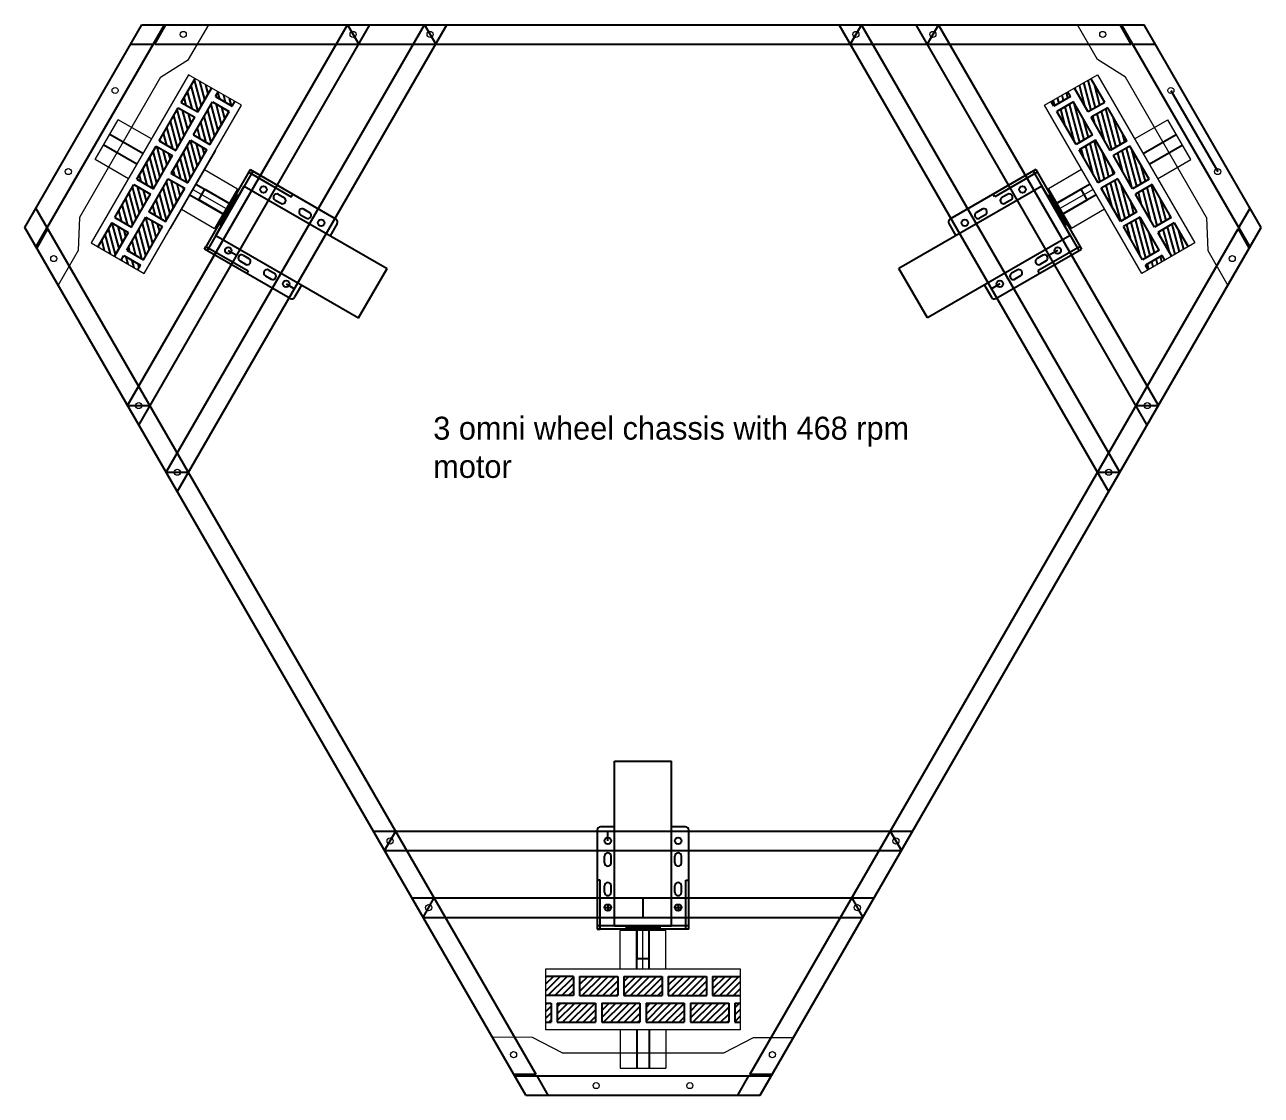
# Model space of a CAD drawing. Header units: millimetres. Extents: x -15418 to 43885, y -27590 to 23052.
# Drawn here: x 22561 to 23370, y 18413 to 19113 of the extents above; entities that cross this region are included whole.
import ezdxf

# ---------------------------------------------------------------- set-up
doc = ezdxf.new("R2010")
doc.units = ezdxf.units.MM
doc.header["$LTSCALE"] = 0.5
doc.layers.get('0').update_dxf_attribs({"lineweight": 5})
doc.layers.get('Defpoints').update_dxf_attribs({"color": 4})
for name, color, linetype in [('Layer1', 1, 'Continuous'), ('Layer2', 2, 'Continuous'), ('Layer3', 9, 'Continuous'), ('Layer4', 6, 'Continuous')]:
    doc.layers.add(name, color=color, linetype=linetype)
doc.layers.add('Layer5', color=51, linetype='Continuous', lineweight=5)

msp = doc.modelspace()

# ---------------------------------------------------------------- hatches: boundary and pattern name
at = {"layer": 'Layer3'}
h = msp.add_hatch(dxfattribs=at)
h.set_pattern_fill('ANSI31', color=256, angle=60)
h.set_pattern_definition([(105, (24311.7364, -9060.9664), (-3.0668145, -0.82175047), [])])
h.paths.add_polyline_path([(22629.1266, 18977.0624), (22618.3013, 18983.3124), (22609.3013, 18967.7239), (22620.1266, 18961.4739)])
h.paths.add_polyline_path([(22643.6266, 19002.1771), (22632.8013, 19008.4271), (22620.3013, 18986.7765), (22631.1266, 18980.5265)])
h.paths.add_polyline_path([(22640.7067, 18987.1197), (22628.2067, 18965.4691), (22639.0321, 18959.2191), (22651.5321, 18980.8697)])
h.paths.add_polyline_path([(22666.0321, 19005.9845), (22655.2067, 19012.2345), (22642.7067, 18990.5838), (22653.5321, 18984.3338)])
h.paths.add_polyline_path([(22634.8013, 19011.8912), (22645.6266, 19005.6412), (22658.1266, 19027.2918), (22647.3013, 19033.5418)])
h.paths.add_polyline_path([(22657.2067, 19015.6986), (22668.0321, 19009.4486), (22680.5321, 19031.0992), (22669.7067, 19037.3492)])
h.paths.add_polyline_path([(22649.3013, 19037.006), (22660.1266, 19030.756), (22672.6266, 19052.4066), (22661.8013, 19058.6566)])
h.paths.add_polyline_path([(22684.2067, 19062.464), (22671.7067, 19040.8133), (22682.5321, 19034.5633), (22695.0321, 19056.214)])
h.paths.add_polyline_path([(22663.8013, 19062.1207), (22674.6266, 19055.8707), (22683.6266, 19071.4591), (22672.8013, 19077.7091)])
h.paths.add_polyline_path([(22687.9567, 19068.9591), (22686.2067, 19065.9281), (22697.0321, 19059.6781), (22698.7821, 19062.7091)])
h.paths.add_polyline_path([(22626.2067, 18962.005), (22624.4567, 18958.9739), (22635.2821, 18952.7239), (22637.0321, 18955.755)])
h = msp.add_hatch(dxfattribs=at)
h.set_pattern_fill('ANSI31', color=256, angle=60)
h.set_pattern_definition([(105, (24836.6804, -9060.9664), (-3.0668145, -0.82175047), [])])
h.paths.add_polyline_path([(23302.0417, 18977.0624), (23312.867, 18983.3124), (23321.867, 18967.7239), (23311.0417, 18961.4739)])
h.paths.add_polyline_path([(23287.5417, 19002.1771), (23298.367, 19008.4271), (23310.867, 18986.7765), (23300.0417, 18980.5265)])
h.paths.add_polyline_path([(23290.4616, 18987.1197), (23302.9616, 18965.4691), (23292.1362, 18959.2191), (23279.6362, 18980.8697)])
h.paths.add_polyline_path([(23265.1362, 19005.9845), (23275.9616, 19012.2345), (23288.4616, 18990.5838), (23277.6362, 18984.3338)])
h.paths.add_polyline_path([(23296.367, 19011.8912), (23285.5417, 19005.6412), (23273.0417, 19027.2918), (23283.867, 19033.5418)])
h.paths.add_polyline_path([(23273.9616, 19015.6986), (23263.1362, 19009.4486), (23250.6362, 19031.0992), (23261.4616, 19037.3492)])
h.paths.add_polyline_path([(23281.867, 19037.006), (23271.0417, 19030.756), (23258.5417, 19052.4066), (23269.367, 19058.6566)])
h.paths.add_polyline_path([(23246.9616, 19062.464), (23259.4616, 19040.8133), (23248.6362, 19034.5633), (23236.1362, 19056.214)])
h.paths.add_polyline_path([(23267.367, 19062.1207), (23256.5417, 19055.8707), (23247.5417, 19071.4591), (23258.367, 19077.7091)])
h.paths.add_polyline_path([(23243.2116, 19068.9591), (23244.9616, 19065.9281), (23234.1362, 19059.6781), (23232.3862, 19062.7091)])
h.paths.add_polyline_path([(23304.9616, 18962.005), (23306.7116, 18958.9739), (23295.8862, 18952.7239), (23294.1362, 18955.755)])
h = msp.add_hatch(dxfattribs=at)
h.set_pattern_fill('ANSI31', color=256)
h.set_pattern_definition([(45, (-520.2562, 3001.912), (-2.24506403, 2.24506403), [])])
h.paths.add_polyline_path([(22920.0841, 18490.6091), (22902.0841, 18490.6091), (22902.0841, 18478.1091), (22920.0841, 18478.1091)])
h.paths.add_polyline_path([(22949.0841, 18490.6091), (22924.0841, 18490.6091), (22924.0841, 18478.1091), (22949.0841, 18478.1091)])
h.paths.add_polyline_path([(22934.5841, 18473.1091), (22909.5841, 18473.1091), (22909.5841, 18460.6091), (22934.5841, 18460.6091)])
h.paths.add_polyline_path([(22963.5841, 18473.1091), (22938.5841, 18473.1091), (22938.5841, 18460.6091), (22963.5841, 18460.6091)])
h.paths.add_polyline_path([(22978.0841, 18490.6091), (22953.0841, 18490.6091), (22953.0841, 18478.1091), (22978.0841, 18478.1091)])
h.paths.add_polyline_path([(22992.5841, 18473.1091), (22967.5841, 18473.1091), (22967.5841, 18460.6091), (22992.5841, 18460.6091)])
h.paths.add_polyline_path([(23007.0841, 18490.6091), (22982.0841, 18490.6091), (22982.0841, 18478.1091), (23007.0841, 18478.1091)])
h.paths.add_polyline_path([(23021.5841, 18473.1091), (22996.5841, 18473.1091), (22996.5841, 18460.6091), (23021.5841, 18460.6091)])
h.paths.add_polyline_path([(23029.0841, 18490.6091), (23011.0841, 18490.6091), (23011.0841, 18478.1091), (23029.0841, 18478.1091)])
h.paths.add_polyline_path([(23029.0841, 18473.1091), (23025.5841, 18473.1091), (23025.5841, 18460.6091), (23029.0841, 18460.6091)])
h.paths.add_polyline_path([(22905.5841, 18473.1091), (22902.0841, 18473.1091), (22902.0841, 18460.6091), (22905.5841, 18460.6091)])

# ---------------------------------------------------------------- linework, layer by layer
for p, q in [((22668.4712, 19080.2091), (22604.9712, 18970.2239)), ((22703.1122, 19060.2091), (22668.4712, 19080.2091)), ((23228.0561, 19060.2091), (23262.6971, 19080.2091)), ((23262.6971, 19080.2091), (23326.1971, 18970.2239)), ((22639.6122, 18950.2239), (22703.1122, 19060.2091)), ((23291.5561, 18950.2239), (23228.0561, 19060.2091)), ((22607.5705, 19024.7262), (22622.5705, 19050.7069)), ((22644.2212, 19038.2069), (22622.5705, 19050.7069)), ((23286.9471, 19038.2069), (23308.5978, 19050.7069)), ((23323.5978, 19024.7262), (23308.5978, 19050.7069)), ((22656.6122, 18979.6688), (22686.1122, 19030.7643)), ((22686.1122, 19030.7643), (22656.6122, 18979.6688)), ((22629.2212, 19012.2262), (22607.5705, 19024.7262)), ((23301.9471, 19012.2262), (23323.5978, 19024.7262)), ((22678.8622, 19018.2069), (22700.5128, 19005.7069)), ((23252.3061, 19018.2069), (23230.6555, 19005.7069)), ((22671.3622, 19005.2165), (22693.0128, 18992.7165)), ((22700.5128, 19005.7069), (22685.5128, 18979.7262)), ((23230.6555, 19005.7069), (23245.6555, 18979.7262)), ((23259.8061, 19005.2165), (23238.1555, 18992.7165)), ((22663.8622, 18992.2262), (22685.5128, 18979.7262)), ((23267.3061, 18992.2262), (23245.6555, 18979.7262)), ((22604.9712, 18970.2239), (22639.6122, 18950.2239)), ((23326.1971, 18970.2239), (23291.5561, 18950.2239)), ((22980.5841, 18520.6091), (22950.5841, 18520.6091)), ((22950.5841, 18495.6091), (22950.5841, 18520.6091)), ((22965.5841, 18495.6091), (22965.5841, 18520.6091)), ((22980.5841, 18495.6091), (22980.5841, 18520.6091)), ((22902.0841, 18495.6091), (23029.0841, 18495.6091)), ((22902.0841, 18455.6091), (22902.0841, 18495.6091)), ((23029.0841, 18495.6091), (23029.0841, 18455.6091)), ((23029.0841, 18455.6091), (22902.0841, 18455.6091)), ((22950.5841, 18455.6091), (22950.5841, 18430.6091)), ((22980.5841, 18455.6091), (22980.5841, 18430.6091)), ((22950.5841, 18430.6091), (22980.5841, 18430.6091))]:
    msp.add_line(p, q)
at = {"layer": 'Defpoints'}
for p, q in [((22708.8788, 19018.1973), (22678.8788, 18966.2358)), ((22710.6109, 19017.1973), (22680.6109, 18965.2358)), ((22708.8788, 19018.1973), (22707.8788, 19016.4652)), ((22707.8788, 19016.4652), (22735.5917, 19000.4652)), ((22708.8788, 19018.1973), (22764.9193, 18985.8423)), ((23222.2894, 19018.1973), (23166.2489, 18985.8423)), ((23223.2894, 19016.4652), (23195.5766, 19000.4652)), ((23220.5574, 19017.1973), (23250.5574, 18965.2358)), ((23222.2894, 19018.1973), (23252.2894, 18966.2358)), ((23222.2894, 19018.1973), (23223.2894, 19016.4652)), ((22701.1109, 19000.7428), (22699.3788, 19001.7428)), ((22725.0885, 18998.2732), (22728.8124, 18996.1232)), ((22727.2385, 19001.9971), (22730.9624, 18999.8471)), ((22735.5917, 19000.4652), (22736.5917, 19002.1973)), ((23195.5766, 19000.4652), (23194.5766, 19002.1973)), ((23203.9298, 19001.9971), (23200.2059, 18999.8471)), ((23206.0798, 18998.2732), (23202.3559, 18996.1232)), ((23230.0574, 19000.7428), (23231.7894, 19001.7428)), ((22693.0128, 18992.7165), (22693.8788, 18992.2165)), ((22741.8027, 18988.6232), (22745.5267, 18986.4732)), ((22743.9527, 18992.3471), (22747.6767, 18990.1971)), ((23187.2155, 18992.3471), (23183.4916, 18990.1971)), ((23189.3655, 18988.6232), (23185.6416, 18986.4732)), ((23238.1555, 18992.7165), (23237.2894, 18992.2165)), ((22690.1109, 18981.6903), (22688.3788, 18982.6903)), ((22765.7063, 18982.9053), (22761.1063, 18974.9379)), ((23165.462, 18982.9053), (23170.062, 18974.9379)), ((23241.0574, 18981.6903), (23242.7894, 18982.6903)), ((22678.8788, 18966.2358), (22679.8788, 18967.9678)), ((22734.9193, 18933.8808), (22678.8788, 18966.2358)), ((22679.8788, 18967.9678), (22707.5917, 18951.9678)), ((23196.2489, 18933.8808), (23252.2894, 18966.2358)), ((23251.2894, 18967.9678), (23223.5766, 18951.9678)), ((23252.2894, 18966.2358), (23251.2894, 18967.9678)), ((22702.0885, 18958.436), (22705.8124, 18956.286)), ((22704.2385, 18962.1599), (22707.9624, 18960.0099)), ((23226.9298, 18962.1599), (23223.2059, 18960.0099)), ((23229.0798, 18958.436), (23225.3559, 18956.286)), ((22707.5917, 18951.9678), (22706.5917, 18950.2358)), ((22718.8027, 18948.786), (22722.5267, 18946.636)), ((22720.9527, 18952.5099), (22724.6767, 18950.3599)), ((23210.2155, 18952.5099), (23206.4916, 18950.3599)), ((23212.3655, 18948.786), (23208.6416, 18946.636)), ((23223.5766, 18951.9678), (23224.5766, 18950.2358)), ((22742.4563, 18942.6352), (22737.8563, 18934.6677)), ((23188.712, 18942.6352), (23193.312, 18934.6677)), ((22935.5841, 18586.3191), (22935.5841, 18521.6091)), ((22946.9341, 18588.4691), (22937.7341, 18588.4691)), ((22993.4341, 18588.4691), (22984.2341, 18588.4691)), ((22995.5841, 18521.6091), (22995.5841, 18586.3191)), ((22940.4341, 18564.9091), (22940.4341, 18569.2091)), ((22944.7341, 18564.9091), (22944.7341, 18569.2091)), ((22986.4341, 18564.9091), (22986.4341, 18569.2091)), ((22990.7341, 18564.9091), (22990.7341, 18569.2091)), ((22937.5841, 18553.6091), (22935.5841, 18553.6091)), ((22937.5841, 18521.6091), (22937.5841, 18553.6091)), ((22993.5841, 18521.6091), (22993.5841, 18553.6091)), ((22993.5841, 18553.6091), (22995.5841, 18553.6091)), ((22940.4341, 18545.6091), (22940.4341, 18549.9091)), ((22944.7341, 18545.6091), (22944.7341, 18549.9091)), ((22986.4341, 18545.6091), (22986.4341, 18549.9091)), ((22990.7341, 18545.6091), (22990.7341, 18549.9091)), ((22995.5841, 18523.6091), (22935.5841, 18523.6091)), ((22995.5841, 18521.6091), (22935.5841, 18521.6091)), ((22935.5841, 18521.6091), (22937.5841, 18521.6091)), ((22954.5841, 18523.6091), (22954.5841, 18521.6091)), ((22965.5841, 18520.6091), (22965.5841, 18521.6091)), ((22976.5841, 18523.6091), (22976.5841, 18521.6091)), ((22995.5841, 18521.6091), (22993.5841, 18521.6091))]:
    msp.add_line(p, q, dxfattribs=at)
for centre in [(22717.5032, 19005.1351), (23213.6651, 19005.1351), (22755.2619, 18983.3351), (23175.9064, 18983.3351), (22694.5032, 18965.2979), (23236.6651, 18965.2979), (22732.2619, 18943.4979), (23198.9064, 18943.4979), (22942.5841, 18579.2091), (22988.5841, 18579.2091), (22942.5841, 18535.6091), (22988.5841, 18535.6091)]:
    msp.add_circle(centre, 2.15, dxfattribs=at)
for centre, start, end in [((22726.1635, 19000.1351), 60, 240), ((22729.8874, 18997.9851), 240, 60), ((23201.2809, 18997.9851), 120, 300), ((23205.0048, 19000.1351), 300, 120), ((22742.8777, 18990.4851), 60, 240), ((22746.6017, 18988.3351), 240, 60), ((23184.5666, 18988.3351), 120, 300), ((23188.2905, 18990.4851), 300, 120), ((22763.8443, 18983.9803), 330, 60), ((23167.3239, 18983.9803), 120, 210), ((22703.1635, 18960.2979), 60, 240), ((22706.8874, 18958.1479), 240, 60), ((23224.2809, 18958.1479), 120, 300), ((23228.0048, 18960.2979), 300, 120), ((22719.8777, 18950.6479), 60, 240), ((22723.6017, 18948.4979), 240, 60), ((23207.5666, 18948.4979), 120, 300), ((23211.2905, 18950.6479), 300, 120), ((22735.9943, 18935.7427), 240, 330), ((23195.1739, 18935.7427), 210, 300), ((22937.7341, 18586.3191), 90, 180), ((22993.4341, 18586.3191), 0, 90), ((22942.5841, 18569.2091), 0, 180), ((22988.5841, 18569.2091), 0, 180), ((22942.5841, 18564.9091), 180, 0), ((22988.5841, 18564.9091), 180, 0), ((22942.5841, 18549.9091), 0, 180), ((22988.5841, 18549.9091), 0, 180), ((22942.5841, 18545.6091), 180, 0), ((22988.5841, 18545.6091), 180, 0)]:
    msp.add_arc(centre, 2.15, start, end, dxfattribs=at)
at = {"layer": 'Layer1'}
for p, q in [((22561.439, 18980.2239), (22638.0448, 19112.9091)), ((22568.7713, 18967.5239), (22652.7095, 19112.9091)), ((22638.0448, 19112.9091), (23293.1235, 19112.9091)), ((22772.3942, 19112.9091), (22779.7266, 19100.2091)), ((22822.7392, 19112.9091), (22830.0715, 19100.2091)), ((23108.4291, 19112.9091), (23101.0968, 19100.2091)), ((23158.7741, 19112.9091), (23151.4417, 19100.2091)), ((23362.397, 18967.5239), (23278.4588, 19112.9091)), ((23369.7293, 18980.2239), (23293.1235, 19112.9091)), ((22630.7125, 19100.2091), (22645.3772, 19100.2091)), ((22646.3772, 19100.2091), (23284.7911, 19100.2091)), ((23285.7911, 19100.2091), (23300.4558, 19100.2091)), ((22675.1646, 18998.4024), (22679.1646, 19005.3306)), ((22679.1646, 19005.3306), (22696.4851, 18995.3306)), ((22686.2859, 18975.0652), (22704.9359, 19007.3679)), ((22704.9359, 19007.3679), (22798.2934, 18953.4679)), ((23226.2324, 19007.3679), (23132.8749, 18953.4679)), ((23244.8824, 18975.0652), (23226.2324, 19007.3679)), ((23252.0037, 19005.3306), (23234.6832, 18995.3306)), ((23256.0037, 18998.4024), (23252.0037, 19005.3306)), ((22692.4851, 18988.4024), (22675.1646, 18998.4024)), ((22688.9851, 18982.3403), (22699.9851, 19001.3928)), ((22697.6109, 18994.6806), (22696.4851, 18995.3306)), ((22701.1109, 19000.7428), (22699.9851, 19001.3928)), ((23230.0574, 19000.7428), (23231.1832, 19001.3928)), ((23242.1832, 18982.3403), (23231.1832, 19001.3928)), ((23233.5574, 18994.6806), (23234.6832, 18995.3306)), ((23238.6832, 18988.4024), (23256.0037, 18998.4024)), ((22895.8106, 18426.4752), (22568.7713, 18992.9239)), ((22693.6109, 18987.7524), (22692.4851, 18988.4024)), ((22695.6109, 18991.2165), (22694.4851, 18991.8665)), ((23235.5574, 18991.2165), (23236.6832, 18991.8665)), ((23237.5574, 18987.7524), (23238.6832, 18988.4024)), ((23355.0646, 18980.2239), (23362.397, 18992.9239)), ((22888.9783, 18412.9091), (22561.439, 18980.2239)), ((22690.1109, 18981.6903), (22688.9851, 18982.3403)), ((23035.3576, 18426.4752), (23354.5646, 18979.3579)), ((23042.19, 18412.9091), (23369.7293, 18980.2239)), ((23241.0574, 18981.6903), (23242.1832, 18982.3403)), ((22686.2859, 18975.0652), (22779.6434, 18921.1652)), ((23244.8824, 18975.0652), (23151.5249, 18921.1652)), ((22779.6434, 18921.1652), (22798.2934, 18953.4679)), ((23151.5249, 18921.1652), (23132.8749, 18953.4679)), ((22628.6137, 18863.8739), (22643.2784, 18863.8739)), ((23287.8899, 18863.8739), (23302.5546, 18863.8739)), ((22653.7861, 18820.2739), (22668.4508, 18820.2739)), ((23262.7175, 18820.2739), (23277.3822, 18820.2739)), ((22946.9341, 18631.4091), (22984.2341, 18631.4091)), ((22946.9341, 18523.6091), (22946.9341, 18631.4091)), ((22984.2341, 18523.6091), (22984.2341, 18631.4091)), ((22796.6311, 18572.8591), (22803.9635, 18585.5591)), ((23127.2048, 18585.5591), (23134.5372, 18572.8591)), ((22821.8036, 18529.2591), (22829.1359, 18541.9591)), ((22940.4341, 18535.6091), (22944.7341, 18535.6091)), ((22942.5841, 18537.7591), (22942.5841, 18533.4591)), ((22965.5841, 18541.9591), (22965.5841, 18529.2591)), ((22986.4341, 18535.6091), (22990.7341, 18535.6091)), ((22988.5841, 18537.7591), (22988.5841, 18533.4591)), ((23102.0324, 18541.9591), (23109.3647, 18529.2591)), ((22946.9341, 18523.6091), (22984.2341, 18523.6091)), ((22954.5841, 18523.6091), (22954.5841, 18522.3091)), ((22954.5841, 18522.3091), (22976.5841, 18522.3091)), ((22961.5841, 18523.6091), (22961.5841, 18522.3091)), ((22961.5841, 18522.3091), (22961.5841, 18502.3091)), ((22965.5841, 18523.6091), (22965.5841, 18522.3091)), ((22969.5841, 18523.6091), (22969.5841, 18522.3091)), ((22969.5841, 18502.3091), (22969.5841, 18522.3091)), ((22976.5841, 18523.6091), (22976.5841, 18522.3091)), ((22961.5841, 18502.3091), (22969.5841, 18502.3091)), ((22881.6459, 18425.6091), (23049.5223, 18425.6091)), ((22881.6459, 18425.6091), (23049.5223, 18425.6091)), ((22903.643, 18412.9091), (22896.3106, 18425.6091)), ((23027.5253, 18412.9091), (23034.8576, 18425.6091)), ((22888.9783, 18412.9091), (23042.19, 18412.9091))]:
    msp.add_line(p, q, dxfattribs=at)
at = {"layer": 'Layer2'}
for p, q in [((22638.7212, 19028.6806), (22617.0705, 19041.1806)), ((23292.4471, 19028.6806), (23314.0978, 19041.1806)), ((22634.7212, 19021.7524), (22613.0705, 19034.2524)), ((23296.4471, 19021.7524), (23318.0978, 19034.2524)), ((22673.3622, 19008.6806), (22695.0128, 18996.1806)), ((23257.8061, 19008.6806), (23236.1555, 18996.1806)), ((22669.3622, 19001.7524), (22691.0128, 18989.2524)), ((23261.8061, 19001.7524), (23240.1555, 18989.2524)), ((22961.5841, 18495.6091), (22961.5841, 18520.6091)), ((22969.5841, 18495.6091), (22969.5841, 18520.6091)), ((22961.5841, 18455.6091), (22961.5841, 18430.6091)), ((22969.5841, 18455.6091), (22969.5841, 18430.6091))]:
    msp.add_line(p, q, dxfattribs=at)
at = {"layer": 'Layer3'}
for p, q in [((22646.3772, 19100.2091), (22653.7095, 19112.9091)), ((23284.7911, 19100.2091), (23277.4588, 19112.9091)), ((22663.8013, 19062.1207), (22672.8013, 19077.7091)), ((23267.367, 19062.1207), (23258.367, 19077.7091)), ((22674.6266, 19055.8707), (22683.6266, 19071.4591)), ((22686.2067, 19065.9281), (22687.9567, 19068.9591)), ((23244.9616, 19065.9281), (23243.2116, 19068.9591)), ((23256.5417, 19055.8707), (23247.5417, 19071.4591)), ((23310.6235, 19069.8983), (23341.2308, 19016.8848)), ((22663.8013, 19062.1207), (22674.6266, 19055.8707)), ((22671.7067, 19040.8133), (22684.2067, 19062.464)), ((22684.2067, 19062.464), (22695.0321, 19056.214)), ((22686.2067, 19065.9281), (22697.0321, 19059.6781)), ((22697.0321, 19059.6781), (22698.7821, 19062.7091)), ((23234.1362, 19059.6781), (23232.3862, 19062.7091)), ((23244.9616, 19065.9281), (23234.1362, 19059.6781)), ((23246.9616, 19062.464), (23236.1362, 19056.214)), ((23259.4616, 19040.8133), (23246.9616, 19062.464)), ((23267.367, 19062.1207), (23256.5417, 19055.8707)), ((22649.3013, 19037.006), (22661.8013, 19058.6566)), ((22660.1266, 19030.756), (22672.6266, 19052.4066)), ((22661.8013, 19058.6566), (22672.6266, 19052.4066)), ((22682.5321, 19034.5633), (22695.0321, 19056.214)), ((23248.6362, 19034.5633), (23236.1362, 19056.214)), ((23269.367, 19058.6566), (23258.5417, 19052.4066)), ((23271.0417, 19030.756), (23258.5417, 19052.4066)), ((23281.867, 19037.006), (23269.367, 19058.6566)), ((22649.3013, 19037.006), (22660.1266, 19030.756)), ((22657.2067, 19015.6986), (22669.7067, 19037.3492)), ((22669.7067, 19037.3492), (22680.5321, 19031.0992)), ((22671.7067, 19040.8133), (22682.5321, 19034.5633)), ((23259.4616, 19040.8133), (23248.6362, 19034.5633)), ((23261.4616, 19037.3492), (23250.6362, 19031.0992)), ((23273.9616, 19015.6986), (23261.4616, 19037.3492)), ((23281.867, 19037.006), (23271.0417, 19030.756)), ((22634.8013, 19011.8912), (22647.3013, 19033.5418)), ((22645.6266, 19005.6412), (22658.1266, 19027.2918)), ((22647.3013, 19033.5418), (22658.1266, 19027.2918)), ((22668.0321, 19009.4486), (22680.5321, 19031.0992)), ((23263.1362, 19009.4486), (23250.6362, 19031.0992)), ((23283.867, 19033.5418), (23273.0417, 19027.2918)), ((23285.5417, 19005.6412), (23273.0417, 19027.2918)), ((23296.367, 19011.8912), (23283.867, 19033.5418)), ((22634.8013, 19011.8912), (22645.6266, 19005.6412)), ((22642.7067, 18990.5838), (22655.2067, 19012.2345)), ((22655.2067, 19012.2345), (22666.0321, 19005.9845)), ((22657.2067, 19015.6986), (22668.0321, 19009.4486)), ((23273.9616, 19015.6986), (23263.1362, 19009.4486)), ((23275.9616, 19012.2345), (23265.1362, 19005.9845)), ((23288.4616, 18990.5838), (23275.9616, 19012.2345)), ((23296.367, 19011.8912), (23285.5417, 19005.6412)), ((22620.3013, 18986.7765), (22632.8013, 19008.4271)), ((22632.8013, 19008.4271), (22643.6266, 19002.1771)), ((22653.5321, 18984.3338), (22666.0321, 19005.9845)), ((23277.6362, 18984.3338), (23265.1362, 19005.9845)), ((23298.367, 19008.4271), (23287.5417, 19002.1771)), ((23310.867, 18986.7765), (23298.367, 19008.4271)), ((22631.1266, 18980.5265), (22643.6266, 19002.1771)), ((23300.0417, 18980.5265), (23287.5417, 19002.1771)), ((22620.3013, 18986.7765), (22631.1266, 18980.5265)), ((22628.2067, 18965.4691), (22640.7067, 18987.1197)), ((22640.7067, 18987.1197), (22651.5321, 18980.8697)), ((22642.7067, 18990.5838), (22653.5321, 18984.3338)), ((23288.4616, 18990.5838), (23277.6362, 18984.3338)), ((23290.4616, 18987.1197), (23279.6362, 18980.8697)), ((23302.9616, 18965.4691), (23290.4616, 18987.1197)), ((23310.867, 18986.7765), (23300.0417, 18980.5265)), ((22569.2713, 18966.6579), (22576.6037, 18979.3579)), ((22618.3013, 18983.3124), (22609.3013, 18967.7239)), ((22618.3013, 18983.3124), (22629.1266, 18977.0624)), ((22639.0321, 18959.2191), (22651.5321, 18980.8697)), ((23292.1362, 18959.2191), (23279.6362, 18980.8697)), ((23312.867, 18983.3124), (23302.0417, 18977.0624)), ((23312.867, 18983.3124), (23321.867, 18967.7239)), ((23354.5646, 18979.3579), (23361.8245, 18966.5324)), ((22629.1266, 18977.0624), (22620.1266, 18961.4739)), ((23302.0417, 18977.0624), (23311.0417, 18961.4739)), ((22628.2067, 18965.4691), (22639.0321, 18959.2191)), ((23302.9616, 18965.4691), (23292.1362, 18959.2191)), ((22624.4567, 18958.9739), (22626.2067, 18962.005)), ((22626.2067, 18962.005), (22637.0321, 18955.755)), ((22635.2821, 18952.7239), (22637.0321, 18955.755)), ((23304.9616, 18962.005), (23294.1362, 18955.755)), ((23295.8862, 18952.7239), (23294.1362, 18955.755)), ((23306.7116, 18958.9739), (23304.9616, 18962.005)), ((22920.0841, 18490.6091), (22902.0841, 18490.6091)), ((22920.0841, 18490.6091), (22920.0841, 18478.1091)), ((22924.0841, 18490.6091), (22924.0841, 18478.1091)), ((22924.0841, 18490.6091), (22949.0841, 18490.6091)), ((22949.0841, 18490.6091), (22949.0841, 18478.1091)), ((22953.0841, 18490.6091), (22953.0841, 18478.1091)), ((22953.0841, 18490.6091), (22978.0841, 18490.6091)), ((22978.0841, 18490.6091), (22978.0841, 18478.1091)), ((22982.0841, 18490.6091), (22982.0841, 18478.1091)), ((22982.0841, 18490.6091), (23007.0841, 18490.6091)), ((23007.0841, 18490.6091), (23007.0841, 18478.1091)), ((23011.0841, 18490.6091), (23011.0841, 18478.1091)), ((23011.0841, 18490.6091), (23029.0841, 18490.6091)), ((22920.0841, 18478.1091), (22902.0841, 18478.1091)), ((22924.0841, 18478.1091), (22949.0841, 18478.1091)), ((22953.0841, 18478.1091), (22978.0841, 18478.1091)), ((22982.0841, 18478.1091), (23007.0841, 18478.1091)), ((23011.0841, 18478.1091), (23029.0841, 18478.1091)), ((22902.0841, 18473.1091), (22905.5841, 18473.1091)), ((22905.5841, 18473.1091), (22905.5841, 18460.6091)), ((22909.5841, 18473.1091), (22909.5841, 18460.6091)), ((22909.5841, 18473.1091), (22934.5841, 18473.1091)), ((22934.5841, 18473.1091), (22934.5841, 18460.6091)), ((22938.5841, 18473.1091), (22938.5841, 18460.6091)), ((22938.5841, 18473.1091), (22963.5841, 18473.1091)), ((22963.5841, 18473.1091), (22963.5841, 18460.6091)), ((22967.5841, 18473.1091), (22967.5841, 18460.6091)), ((22967.5841, 18473.1091), (22992.5841, 18473.1091)), ((22992.5841, 18473.1091), (22992.5841, 18460.6091)), ((22996.5841, 18473.1091), (22996.5841, 18460.6091)), ((22996.5841, 18473.1091), (23021.5841, 18473.1091)), ((23021.5841, 18473.1091), (23021.5841, 18460.6091)), ((23025.5841, 18473.1091), (23025.5841, 18460.6091)), ((23025.5841, 18473.1091), (23029.0841, 18473.1091)), ((22902.0841, 18460.6091), (22905.5841, 18460.6091)), ((22909.5841, 18460.6091), (22934.5841, 18460.6091)), ((22938.5841, 18460.6091), (22963.5841, 18460.6091)), ((22967.5841, 18460.6091), (22992.5841, 18460.6091)), ((22996.5841, 18460.6091), (23021.5841, 18460.6091)), ((23025.5841, 18460.6091), (23029.0841, 18460.6091)), ((22895.8106, 18426.4752), (22881.1459, 18426.4752)), ((23050.0223, 18426.4752), (23035.3576, 18426.4752))]:
    msp.add_line(p, q, dxfattribs=at)
at = {"layer": 'Layer4'}
for p, q in [((22628.6137, 18863.8739), (22772.3942, 19112.9091)), ((22635.946, 18851.1739), (22787.0589, 19112.9091)), ((22653.7861, 18820.2739), (22822.7392, 19112.9091)), ((22661.1185, 18807.5739), (22837.4039, 19112.9091)), ((23270.0498, 18807.5739), (23093.7644, 19112.9091)), ((23277.3822, 18820.2739), (23108.4291, 19112.9091)), ((23295.2223, 18851.1739), (23144.1094, 19112.9091)), ((23302.5546, 18863.8739), (23158.7741, 19112.9091)), ((22694.5032, 18965.2979), (22700.0025, 18962.1229)), ((23236.6651, 18965.2979), (23231.1658, 18962.1229)), ((22732.2619, 18943.4979), (22737.7612, 18940.3229)), ((23198.9064, 18943.4979), (23193.4071, 18940.3229)), ((22789.2988, 18585.5591), (23141.8695, 18585.5591)), ((22942.5841, 18579.2091), (22942.5841, 18585.5591)), ((22796.6311, 18572.8591), (23134.5372, 18572.8591)), ((22814.4712, 18541.9591), (23116.697, 18541.9591)), ((22821.8036, 18529.2591), (23109.3647, 18529.2591))]:
    msp.add_line(p, q, dxfattribs=at)
at = {"layer": 'Layer5'}
for p, q in [((22638.0448, 19112.9091), (22561.439, 18980.2239)), ((22681.836, 19112.9091), (22638.0448, 19112.9091)), ((22668.4712, 19090.2091), (22681.836, 19112.9091)), ((23262.6971, 19090.2091), (23249.5913, 19112.9091)), ((23293.1235, 19112.9091), (23249.5913, 19112.9091)), ((23369.7293, 18980.2239), (23293.1235, 19112.9091)), ((22650.2713, 19078.5162), (22668.4712, 19090.2091)), ((23280.9706, 19078.5585), (23262.6971, 19090.2091)), ((22650.2713, 19078.5162), (22597.2639, 18986.8746)), ((23333.8309, 18986.8319), (23280.9706, 19078.5585)), ((22597.2639, 18986.8746), (22596.3109, 18965.2239)), ((23333.8309, 18986.8319), (23334.8574, 18965.2239)), ((22561.439, 18980.2239), (22583.2051, 18942.5239)), ((23347.8337, 18942.2996), (23369.7293, 18980.2239)), ((22596.3109, 18965.2239), (22583.2051, 18942.5239)), ((23334.8574, 18965.2239), (23347.8337, 18942.2996)), ((22893.4239, 18450.6091), (22867.0827, 18450.8334)), ((22867.0827, 18450.8334), (22888.9783, 18412.9091)), ((22912.6502, 18440.6941), (22893.4239, 18450.6091)), ((23018.5179, 18440.6091), (23037.7444, 18450.6091)), ((23037.7444, 18450.6091), (23063.9561, 18450.6091)), ((23042.19, 18412.9091), (23063.9561, 18450.6091)), ((22912.6502, 18440.6941), (23018.5179, 18440.6091)), ((22888.9783, 18412.9091), (23042.19, 18412.9091))]:
    msp.add_line(p, q, dxfattribs=at)
for centre in [(22665.0433, 19106.5591), (22776.0604, 19106.5591), (22826.4053, 19106.5591), (23104.763, 19106.5591), (23155.1079, 19106.5591), (23266.125, 19106.5591), (22620.5448, 19069.8983), (23310.6235, 19069.8983), (22589.9375, 19016.8848), (23341.2308, 19016.8848), (22580.4375, 18960.0175), (23350.7308, 18960.0175), (22635.946, 18863.8739), (23295.2223, 18863.8739), (22661.1185, 18820.2739), (23270.0498, 18820.2739), (22800.2973, 18579.2091), (23130.871, 18579.2091), (22825.4698, 18535.6091), (23105.6985, 18535.6091), (22880.9783, 18439.4656), (23050.19, 18439.4656), (22934.9768, 18419.2591), (22996.1915, 18419.2591)]:
    msp.add_circle(centre, 2, dxfattribs=at)

# ---------------------------------------------------------------- texts
at = {"insert": (22828.4786, 18856.5979), "char_height": 15, "attachment_point": 1}
msp.add_mtext_dynamic_manual_height_columns('\\A1;3 omni wheel chassis with 468 rpm motor  ', width=337.909922, gutter_width=75, heights=[0], dxfattribs=at)

doc.saveas('drawing.dxf')
